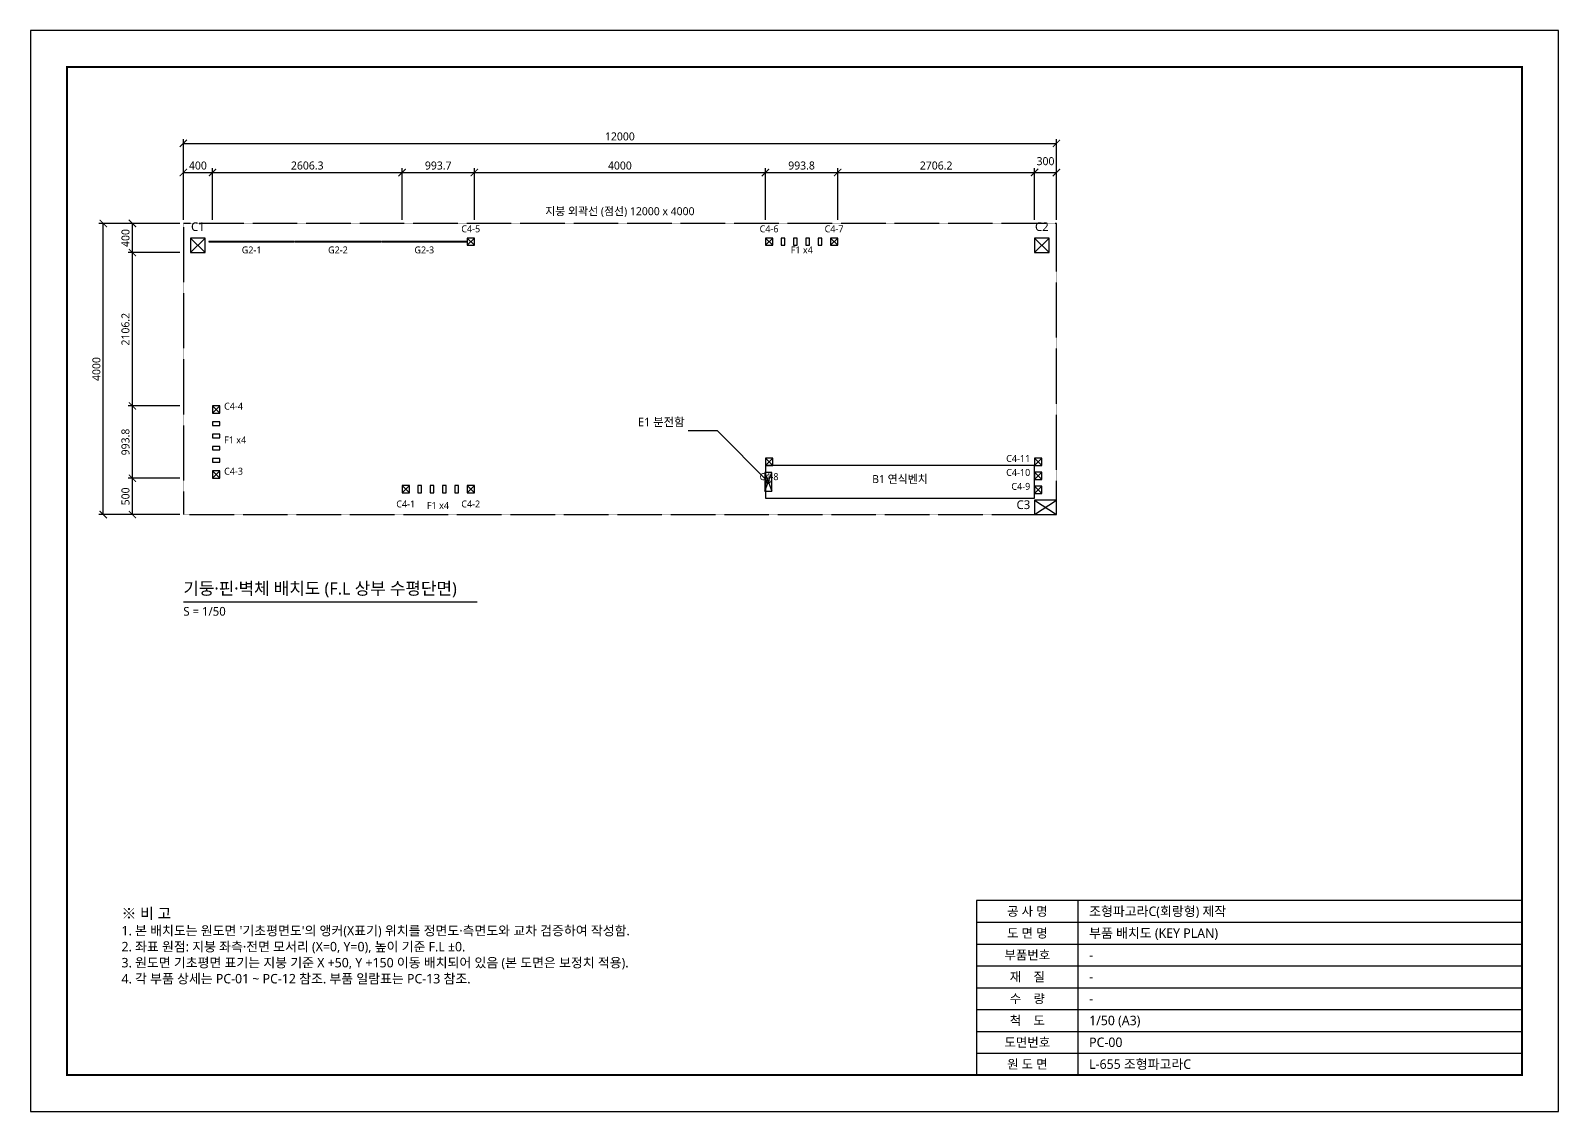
# Model space of a CAD drawing. Header units: millimetres. Extents: x 0 to 650420, y 0 to 14850.
# Drawn here: x 0 to 21000, y 0 to 14850 of the extents above; entities that cross this region are included whole.
import ezdxf
from ezdxf.enums import TextEntityAlignment as Align

# ---------------------------------------------------------------- set-up
doc = ezdxf.new("R2010")
doc.units = ezdxf.units.MM
doc.linetypes.add('DASHED', pattern=[1.524, 1.27, -0.254])
for name, color, linetype in [('DIM', 3, 'Continuous'), ('FRAME', 7, 'Continuous'), ('HIDDEN', 8, 'DASHED'), ('OUTLINE', 7, 'Continuous'), ('TEXT', 7, 'Continuous'), ('THIN', 8, 'Continuous')]:
    doc.layers.add(name, color=color, linetype=linetype)
doc.styles.add('KOR', font='NanumGothic.ttf')
doc.dimstyles.new('PART', dxfattribs={"dimtxt": 2.2, "dimasz": 2, "dimexe": 1.2, "dimexo": 1, "dimgap": 0.8, "dimtad": 1, "dimdec": 1, "dimlfac": 100, "dimdsep": 46, "dimtxsty": 'KOR', "dimblk": 'ARCHTICK', "dimcen": 2.5, "dimclrd": 3, "dimclre": 3, "dimclrt": 3, "dimazin": 3, "dimtfac": 0.5, "dimtmove": 2, "dimatfit": 3})

# ---------------------------------------------------------------- blocks, each defined once
blk = doc.blocks.new('_ARCHTICK')
at = {"color": 0, "linetype": 'BYBLOCK', "const_width": 0.15}
blk.add_lwpolyline([(-0.5, -0.5), (0.5, 0.5)], dxfattribs=at)

msp = doc.modelspace()

# ---------------------------------------------------------------- linework, layer by layer
at = {"layer": 'DIM'}
msp.add_lwpolyline([(10140, 8650), (9440, 9350), (9040, 9350)], dxfattribs=at)
msp.add_circle((10140, 8650), 25, dxfattribs=at)
at = {"layer": 'FRAME'}
for points in [[(0, 0), (21000, 0), (21000, 14850), (0, 14850)], [(13000, 500), (20500, 500), (20500, 2900), (13000, 2900)]]:
    msp.add_lwpolyline(points, close=True, dxfattribs=at)
at = {"layer": 'FRAME', "const_width": 25}
msp.add_lwpolyline([(500, 500), (20500, 500), (20500, 14350), (500, 14350)], close=True, dxfattribs=at)
at = {"layer": 'HIDDEN'}
msp.add_lwpolyline([(2100, 8200), (14100, 8200), (14100, 12200), (2100, 12200)], close=True, dxfattribs=at)
at = {"layer": 'OUTLINE'}
for points in [[(2200, 11800), (2400, 11800), (2400, 12000), (2200, 12000)], [(6000, 11900), (6100, 11900), (6100, 12000), (6000, 12000)], [(10100, 11900), (10200, 11900), (10200, 12000), (10100, 12000)], [(10318.8, 11900), (10368.8, 11900), (10368.8, 12000), (10318.8, 12000)], [(10487.5, 11900), (10537.5, 11900), (10537.5, 12000), (10487.5, 12000)], [(10656.3, 11900), (10706.3, 11900), (10706.3, 12000), (10656.3, 12000)], [(10825, 11900), (10875, 11900), (10875, 12000), (10825, 12000)], [(10993.8, 11900), (11093.8, 11900), (11093.8, 12000), (10993.8, 12000)], [(13800, 11800), (14000, 11800), (14000, 12000), (13800, 12000)], [(2450, 11946), (3626.7, 11946), (3626.7, 11954), (2450, 11954)], [(3636.7, 11946), (4813.4, 11946), (4813.4, 11954), (3636.7, 11954)], [(4823.4, 11946), (6000, 11946), (6000, 11954), (4823.4, 11954)], [(2500, 9593.8), (2600, 9593.8), (2600, 9693.8), (2500, 9693.8)], [(2500, 9425), (2600, 9425), (2600, 9475), (2500, 9475)], [(2500, 9256.3), (2600, 9256.3), (2600, 9306.3), (2500, 9306.3)], [(2500, 9087.5), (2600, 9087.5), (2600, 9137.5), (2500, 9137.5)], [(2500, 8918.8), (2600, 8918.8), (2600, 8968.8), (2500, 8968.8)], [(10100, 8875), (10200, 8875), (10200, 8975), (10100, 8975)], [(10100, 8425), (13800, 8425), (13800, 8875), (10100, 8875)], [(13800, 8875), (13900, 8875), (13900, 8975), (13800, 8975)], [(2500, 8700), (2600, 8700), (2600, 8800), (2500, 8800)], [(10092, 8520), (10189, 8520), (10189, 8780), (10092, 8780)], [(13800, 8683.3), (13900, 8683.3), (13900, 8783.3), (13800, 8783.3)], [(5106.3, 8500), (5206.3, 8500), (5206.3, 8600), (5106.3, 8600)], [(5325, 8500), (5375, 8500), (5375, 8600), (5325, 8600)], [(5493.8, 8500), (5543.8, 8500), (5543.8, 8600), (5493.8, 8600)], [(5662.5, 8500), (5712.5, 8500), (5712.5, 8600), (5662.5, 8600)], [(5831.3, 8500), (5881.3, 8500), (5881.3, 8600), (5831.3, 8600)], [(6000, 8500), (6100, 8500), (6100, 8600), (6000, 8600)], [(13800, 8491.7), (13900, 8491.7), (13900, 8591.7), (13800, 8591.7)], [(13800, 8200), (14100, 8200), (14100, 8400), (13800, 8400)]]:
    msp.add_lwpolyline(points, close=True, dxfattribs=at)
at = {"layer": 'TEXT'}
msp.add_lwpolyline([(2100, 7000), (6137.5, 7000)], dxfattribs=at)
at = {"layer": 'THIN'}
for p, q in [((2200, 11800), (2400, 12000)), ((2200, 12000), (2400, 11800)), ((6000, 11900), (6100, 12000)), ((6000, 12000), (6100, 11900)), ((10100, 11900), (10200, 12000)), ((10100, 12000), (10200, 11900)), ((10993.8, 11900), (11093.8, 12000)), ((10993.8, 12000), (11093.8, 11900)), ((13800, 11800), (14000, 12000)), ((13800, 12000), (14000, 11800)), ((2500, 9593.8), (2600, 9693.8)), ((2500, 9693.8), (2600, 9593.8)), ((10100, 8875), (10200, 8975)), ((10100, 8975), (10200, 8875)), ((13800, 8875), (13900, 8975)), ((13800, 8975), (13900, 8875)), ((2500, 8700), (2600, 8800)), ((2500, 8800), (2600, 8700)), ((10092, 8520), (10189, 8780)), ((10092, 8780), (10189, 8520)), ((13800, 8683.3), (13900, 8783.3)), ((13800, 8783.3), (13900, 8683.3)), ((5106.3, 8500), (5206.3, 8600)), ((5106.3, 8600), (5206.3, 8500)), ((6000, 8500), (6100, 8600)), ((6000, 8600), (6100, 8500)), ((13800, 8491.7), (13900, 8591.7)), ((13800, 8591.7), (13900, 8491.7)), ((13800, 8200), (14100, 8400)), ((13800, 8400), (14100, 8200))]:
    msp.add_line(p, q, dxfattribs=at)
for points in [[(14400, 500), (14400, 2900)], [(13000, 2600), (20500, 2600)], [(13000, 2300), (20500, 2300)], [(13000, 2000), (20500, 2000)], [(13000, 1700), (20500, 1700)], [(13000, 1400), (20500, 1400)], [(13000, 1100), (20500, 1100)], [(13000, 800), (20500, 800)]]:
    msp.add_lwpolyline(points, dxfattribs=at)

# ---------------------------------------------------------------- texts
at = {"layer": 'TEXT', "style": 'KOR'}
for s, height, p in [('지붕 외곽선 (점선) 12000 x 4000', 110, (8100, 12280)), ('C1', 120, (2300, 12060)), ('C2', 120, (13900, 12060)), ('C4-5', 95, (6050, 12050)), ('C4-6', 95, (10150, 12050)), ('C4-7', 95, (11043.8, 12050)), ('G2-1', 95, (3038.35, 11760)), ('G2-2', 95, (4225.05, 11760)), ('G2-3', 95, (5411.7, 11760)), ('F1 x4', 95, (10600, 11760)), ('C4-8', 95, (10150, 8645)), ('B1 연식벤치', 110, (11950, 8600)), ('C4-1', 95, (5156.3, 8270)), ('F1 x4', 95, (5600, 8250)), ('C4-2', 95, (6050, 8270))]:
    msp.add_text(s, height=height, dxfattribs=at).set_placement(p, align=Align.BOTTOM_CENTER)
for s, height, p in [('C4-4', 95, (2660, 9613.8)), ('F1 x4', 95, (2660, 9150)), ('C4-3', 95, (2660, 8720)), ('기둥·핀·벽체 배치도 (F.L 상부 수평단면)', 170, (2100, 7050)), ('S = 1/50', 120, (2100, 6775)), ('※ 비 고', 150, (1250, 2600)), ("1. 본 배치도는 원도면 '기초평면도'의 앵커(X표기) 위치를 정면도·측면도와 교차 검증하여 작성함.", 130, (1250, 2380)), ('2. 좌표 원점: 지붕 좌측·전면 모서리 (X=0, Y=0), 높이 기준 F.L ±0.', 130, (1250, 2160)), ('3. 원도면 기초평면 표기는 지붕 기준 X +50, Y +150 이동 배치되어 있음 (본 도면은 보정치 적용).', 130, (1250, 1940)), ('4. 각 부품 상세는 PC-01 ~ PC-12 참조. 부품 일람표는 PC-13 참조.', 130, (1250, 1720))]:
    msp.add_text(s, height=height, dxfattribs=at).set_placement(p, align=Align.BOTTOM_LEFT)
for s, height, p in [('E1 분전함', 115, (8990, 9380)), ('C4-11', 95, (13740, 8895)), ('C4-10', 95, (13740, 8703.3)), ('C4-9', 95, (13740, 8511.7)), ('C3', 120, (13740, 8240))]:
    msp.add_text(s, height=height, dxfattribs=at).set_placement(p, align=Align.BOTTOM_RIGHT)
for s, p in [('공 사 명', (13700, 2750)), ('도 면 명', (13700, 2450)), ('부품번호', (13700, 2150)), ('재    질', (13700, 1850)), ('수    량', (13700, 1550)), ('척    도', (13700, 1250)), ('도면번호', (13700, 950)), ('원 도 면', (13700, 650))]:
    msp.add_text(s, height=125, dxfattribs=at).set_placement(p, align=Align.MIDDLE_CENTER)
for s, p in [('조형파고라C(회랑형) 제작', (14550, 2750)), ('부품 배치도 (KEY PLAN)', (14550, 2450)), ('-', (14550, 2150)), ('-', (14550, 1850)), ('-', (14550, 1550)), ('1/50 (A3)', (14550, 1250)), ('PC-00', (14550, 950)), ('L-655 조형파고라C', (14550, 650))]:
    msp.add_text(s, height=130, dxfattribs=at).set_placement(p, align=Align.MIDDLE_LEFT)

# ---------------------------------------------------------------- dimensions: what is measured, and where the dimension line sits
at = {"layer": 'DIM'}
for base, p1, p2 in [((2100, 13300), (2100, 12200), (14100, 12200)), ((2100, 12900), (2100, 12200), (2500, 12200)), ((2500, 12900), (2500, 12200), (5106.3, 12200)), ((5106.3, 12900), (5106.3, 12200), (6100, 12200)), ((6100, 12900), (6100, 12200), (10100, 12200)), ((10100, 12900), (10100, 12200), (11093.8, 12200)), ((11093.8, 12900), (11093.8, 12200), (13800, 12200)), ((13800, 12900), (13800, 12200), (14100, 12200))]:
    msp.add_linear_dim(base=base, p1=p1, p2=p2, dimstyle='PART', override={"dimscale": 50, "dimlfac": 1}, dxfattribs=at).render()
for base, p1, p2 in [((1000, 8200), (2100, 8200), (2100, 12200)), ((1400, 11800), (2100, 11800), (2100, 12200)), ((1400, 9693.8), (2100, 9693.8), (2100, 11800)), ((1400, 8700), (2100, 8700), (2100, 9693.8)), ((1400, 8200), (2100, 8200), (2100, 8700))]:
    msp.add_linear_dim(base=base, p1=p1, p2=p2, angle=90, dimstyle='PART', override={"dimscale": 50, "dimlfac": 1}, dxfattribs=at).render()

doc.saveas('drawing.dxf')
